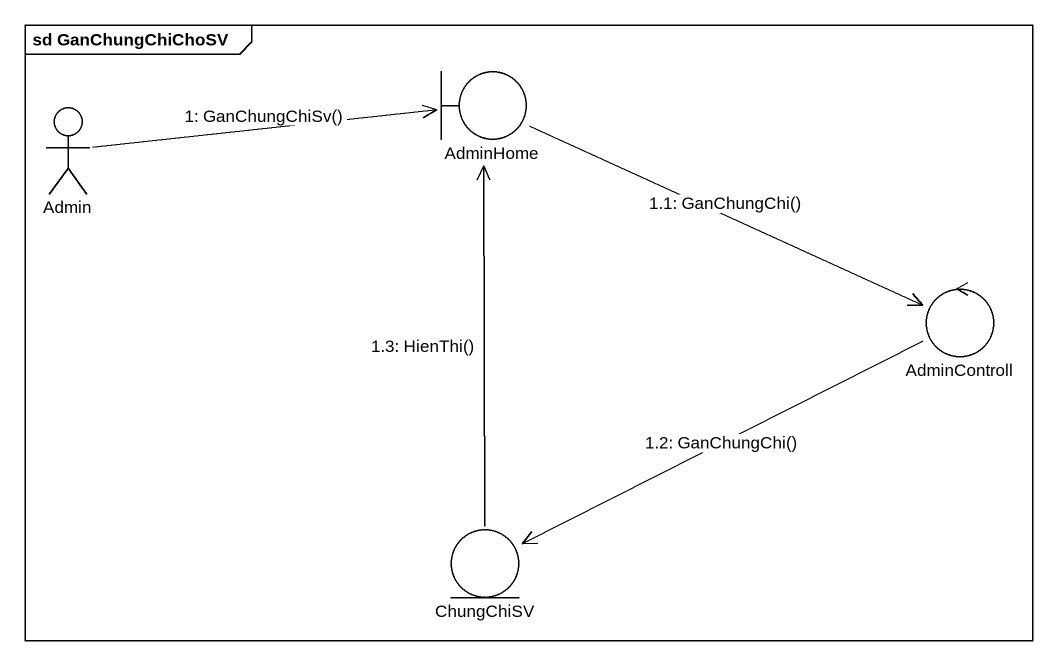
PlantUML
@startuml
mainframe sd GanChungChiChoSV
actor Admin
boundary AdminHome
control AdminControll
entity ChungChiSV
Admin -right-> AdminHome : 1: GanChungChiSv()
AdminHome -right-> AdminControll : 1.1: GanChungChi()
AdminControll -left-> ChungChiSV : 1.2: GanChungChi()
ChungChiSV -up-> AdminHome : 1.3: HienThi()
@enduml
